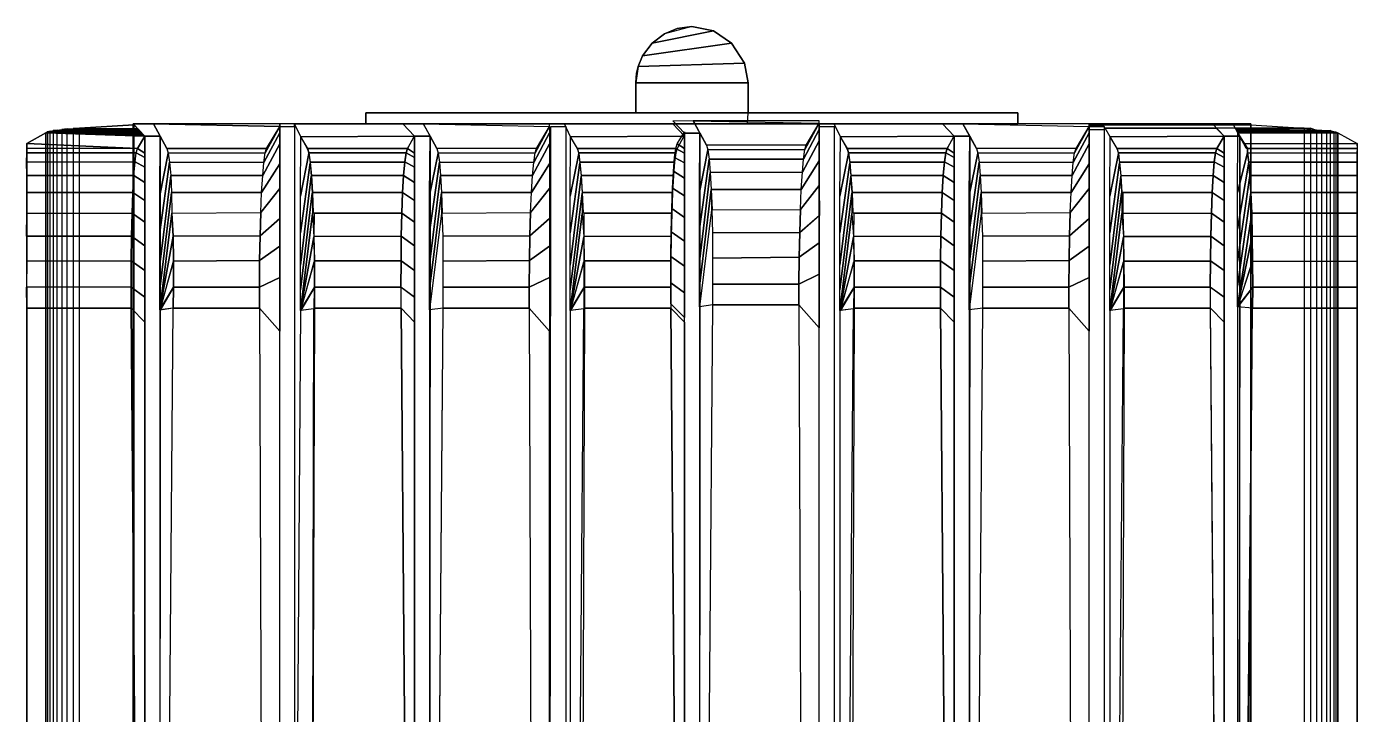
# Model space of a CAD drawing. Header units: millimetres. Extents: x -89 to 89, y -9 to 273.
# Drawn here: x -88.8 to 88.8, y 181.2 to 273 of the extents above; entities that cross this region are included whole.
import ezdxf

# ---------------------------------------------------------------- set-up
doc = ezdxf.new("R2010")
doc.units = ezdxf.units.MM
doc.layers.add('3D', color=1, linetype='Continuous')

msp = doc.modelspace()

# ---------------------------------------------------------------- linework, layer by layer
at = {"layer": '3D'}
for points in [[(-6.58, 269.08), (5.3, 270.77), (2.9, 272.39), (-5.3, 270.77)], [(-6.58, 269.08, 3.4), (5.3, 270.77, 3.4), (2.9, 272.39, 3.4), (-5.3, 270.77, 3.4)], [(-5.3, 270.77), (2.9, 272.39), (0, 272.97), (-3.67, 272.01)], [(-5.3, 270.77, 3.4), (2.9, 272.39, 3.4), (0, 272.97, 3.4), (-3.67, 272.01, 3.4)], [(-3.67, 272.01), (-3.67, 272.01, 3.4), (-5.3, 270.77, 3.4), (-5.3, 270.77)], [(0, 272.97), (-3.67, 272.01), (-1.97, 272.71), (0, 272.97)], [(0, 272.97, 3.4), (-3.67, 272.01, 3.4), (-1.97, 272.71, 3.4), (0, 272.97, 3.4)], [(-1.97, 272.71), (-1.97, 272.71, 3.4), (-3.67, 272.01, 3.4), (-3.67, 272.01)], [(0, 272.97), (0, 272.97, 3.4), (-1.97, 272.71, 3.4), (-1.97, 272.71)], [(2.9, 272.39), (2.9, 272.39, 3.4), (0, 272.97, 3.4), (0, 272.97)], [(5.3, 270.77), (5.3, 270.77, 3.4), (2.9, 272.39, 3.4), (2.9, 272.39)], [(-7.17, 267.67), (7.02, 268.11), (5.3, 270.77), (-6.58, 269.08)], [(-7.17, 267.67, 3.4), (7.02, 268.11, 3.4), (5.3, 270.77, 3.4), (-6.58, 269.08, 3.4)], [(-5.3, 270.77), (-5.3, 270.77, 3.4), (-6.58, 269.08, 3.4), (-6.58, 269.08)], [(7.02, 268.11), (7.02, 268.11, 3.4), (5.3, 270.77, 3.4), (5.3, 270.77)], [(-7.5, 265.47), (7.5, 265.47), (7.02, 268.11), (-7.17, 267.67)], [(-7.5, 265.47, 3.4), (7.5, 265.47, 3.4), (7.02, 268.11, 3.4), (-7.17, 267.67, 3.4)], [(-6.58, 269.08, 3.4), (-7.17, 267.67, 3.4), (-7.17, 267.67), (-6.58, 269.08)], [(7.5, 265.47), (7.5, 265.47, 3.4), (7.02, 268.11, 3.4), (7.02, 268.11)], [(-7.39, 266.76), (-7.39, 266.76, 3.4), (-7.5, 265.47, 3.4), (-7.5, 265.47)], [(-7.17, 267.67), (-7.17, 267.67, 3.4), (-7.39, 266.76, 3.4), (-7.39, 266.76)], [(-7.5, 265.47), (-7.5, 265.47, 3.4), (-7.5, 261.47, 3.4), (-7.5, 261.47)], [(-7.5, 261.47), (7.5, 261.47), (7.5, 265.47), (-7.5, 265.47)], [(-7.5, 261.47, 3.4), (7.5, 261.47, 3.4), (7.5, 265.47, 3.4), (-7.5, 265.47, 3.4)], [(7.5, 261.47, 3.4), (7.5, 261.47), (7.5, 265.47), (7.5, 265.47, 3.4)], [(-7.5, 261.47), (-7.5, 261.47, 3.4), (-43.5, 261.47, 3.4), (-43.5, 261.47)], [(-43.5, 261.47), (-43.5, 261.47, 3.4), (-43.5, 260, 3.4), (-43.5, 260)], [(-43.5, 261.47, 3.4), (-43.5, 260, 3.4), (43.5, 260, 3.4), (43.5, 261.47, 3.4)], [(-43.5, 261.47), (-43.5, 260), (43.5, 260), (43.5, 261.47)], [(43.5, 261.47, 3.4), (43.5, 260, 3.4), (7.44, 260, 3.4), (7.5, 261.47, 3.4)], [(43.5, 261.47), (43.5, 261.47, 3.4), (7.5, 261.47, 3.4), (7.5, 261.47)], [(43.5, 260), (43.5, 260, 3.4), (43.5, 261.47, 3.4), (43.5, 261.47)], [(-84.69, 259.17, 9.44), (-84.03, 259.26, 8.51), (-73.68, 259.07, 10.67), (-73.57, 258.95, 12.01)], [(-84.69, 259.17, 9.44), (-84.06, 259.25, 8.55), (-84.06, 0.45, 8.55), (-84.69, 0.49, 9.43)], [(-84.06, 0.45, 8.55), (-83.35, 0.41, 7.74), (-83.34, 259.32, 7.73), (-84.06, 259.25, 8.55)], [(-84.03, 259.26, 8.51), (-83.34, 259.32, 7.73), (-73.78, 259.17, 9.45), (-73.68, 259.07, 10.67)], [(-83.34, 259.32, 7.73), (-82.57, 259.39, 7.01), (-82.57, 0.37, 7.01), (-83.35, 0.41, 7.74)], [(-83.34, 259.32, 7.73), (-82.56, 259.39, 7), (-73.87, 259.27, 8.32), (-73.78, 259.17, 9.45)], [(-82.56, 259.39, 7), (-81.71, 259.44, 6.36), (-73.97, 259.37, 7.16), (-73.87, 259.27, 8.32)], [(-82.56, 0.37, 7.01), (-81.71, 0.33, 6.36), (-81.71, 259.44, 6.36), (-82.56, 259.39, 7)], [(-74.44, 259.87, 1.43), (-81.71, 259.44, 6.36), (-73.97, 259.37, 7.16), (-74.44, 259.87, 1.43)], [(-81.71, 259.44, 6.36), (-74.44, 259.87, 1.43), (-74.56, 0.08, 1.5), (-81.71, 0.33, 6.36)], [(-74.56, 260), (-71.84, 260.01, -0.13), (-70.93, 258.35, 18.89), (-73, 258.35, 18.9)], [(-74.56, 0.08, 1.5), (-74.56, 0), (-74.56, 260), (-74.44, 259.87, 1.43)], [(74.56, 260), (-74.56, 260), (-74.56, 0), (74.56, 0)], [(-56.74, 256.73, 37.42), (-55, 259.65, 4), (-71.83, 260), (-70.04, 256.72, 37.46)], [(-55, 259.65, 4), (-55, 260), (-71.83, 260), (-55, 259.65, 4)], [(-56.74, 256.73, 37.42), (-70.04, 256.73, 37.42), (-71.83, 260), (-55, 259.65, 4)], [(-57.11, 254.86, 44.28), (-56.93, 256.14, 40.78), (-55, 259.65, 4), (-55, 258.81, 4)], [(-56.93, 256.14, 40.78), (-56.74, 256.73, 37.42), (-55, 259.65, 4), (-56.93, 256.14, 40.78)], [(-55, 260), (-55, 259.65, 4), (-53, 259.65, 4), (-53, 260)], [(-55, 259.65, 4), (-53, 259.65, 4), (-53, 56.92, 4), (-55, 56.92, 4)], [(-53, 260), (-38.56, 260), (-37, 258.35, 18.9), (-52.18, 258.28, 19.69)], [(-38.56, 260), (-35.84, 260.01, -0.13), (-34.93, 258.35, 18.89), (-37, 258.35, 18.9)], [(-19, 259.65, 4), (-19, 260), (-35.83, 260), (-19, 259.65, 4)], [(-20.74, 256.73, 37.42), (-34.04, 256.73, 37.42), (-35.83, 260), (-19, 259.65, 4)], [(-21.11, 254.86, 44.28), (-20.93, 256.14, 40.78), (-19, 259.65, 4), (-19, 258.81, 4)], [(-20.93, 256.14, 40.78), (-20.74, 256.73, 37.42), (-19, 259.65, 4), (-20.93, 256.14, 40.78)], [(-18.83, 259.65, 4.04), (-16.83, 259.65, 4.04), (-16.83, 56.92, 4.04), (-19, 56.92, 3.99)], [(-17, 260, 0.02), (-2.56, 260, 0.02), (-1, 258.35, 18.92), (-16.18, 258.28, 19.71)], [(-2.56, 260.42), (0.16, 260.43, -0.13), (1.07, 258.77, 18.89), (-1, 258.77, 18.9)], [(17, 260.07, 4), (17, 260.42), (0.17, 260.42), (17, 260.07, 4)], [(15.26, 257.15, 37.42), (1.96, 257.15, 37.42), (0.17, 260.42), (17, 260.07, 4)], [(14.89, 255.28, 44.28), (15.07, 256.56, 40.78), (17, 260.07, 4), (17, 259.23, 4)], [(15.07, 256.56, 40.78), (15.26, 257.15, 37.42), (17, 260.07, 4), (15.07, 256.56, 40.78)], [(17, 259.65, 4), (19, 259.65, 4), (19, 56.92, 4), (17, 56.92, 4)], [(19, 260), (33.44, 260), (35, 258.35, 18.9), (19.82, 258.28, 19.69)], [(33.44, 260), (36.16, 260.01, -0.13), (37.07, 258.35, 18.89), (35, 258.35, 18.9)], [(53, 259.65, 4), (53, 260), (36.17, 260), (53, 259.65, 4)], [(51.26, 256.73, 37.42), (37.96, 256.73, 37.42), (36.17, 260), (53, 259.65, 4)], [(50.89, 254.86, 44.28), (51.07, 256.14, 40.78), (53, 259.65, 4), (53, 258.81, 4)], [(51.07, 256.14, 40.78), (51.26, 256.73, 37.42), (53, 259.65, 4), (51.07, 256.14, 40.78)], [(74.56, 259.87, 1.5), (53, 259.87, 1.5), (53, 260), (74.56, 260)], [(55, 259.65, 4), (53, 259.65, 4), (53, 259.87, 1.5), (54.71, 259.87, 1.5)], [(53, 259.65, 4), (55, 259.65, 4), (55, 56.92, 4), (53, 56.92, 4)], [(53, 259.65, 4), (55, 259.65, 4), (55, 56.92, 4), (53, 56.92, 4)], [(74.56, 259.87, 1.5), (81.71, 259.44, 6.36), (55.13, 259.44, 6.41), (54.71, 259.87, 1.5)], [(55.13, 259.44, 6.41), (69.97, 259.44, 6.38), (71, 258.35, 18.9), (55.82, 258.28, 19.69)], [(69.44, 260), (72.16, 260.01, -0.13), (73.07, 258.35, 18.89), (71, 258.35, 18.9)], [(81.71, 259.44, 6.36), (82.57, 259.44, 7.01), (72.53, 259.35, 7.48), (72.47, 259.44, 6.38)], [(82.57, 259.44, 7.01), (83.35, 259.16, 7.74), (72.56, 259.28, 8.27), (72.53, 259.35, 7.48)], [(83.35, 259.16, 7.74), (84.06, 259.11, 8.55), (72.6, 259.2, 9.11), (72.56, 259.28, 8.27)], [(74.56, 0.08, 1.5), (74.56, 0), (74.56, 260), (74.56, 259.87, 1.5)], [(81.71, 0.33, 6.36), (74.56, 0.08, 1.5), (74.56, 259.87, 1.5), (81.71, 259.44, 6.36)], [(82.57, 259.21, 7.01), (81.71, 259.44, 6.36), (81.71, 0.33, 6.36), (82.58, 0.37, 7.03)], [(-73.96, 256.73, 37.42), (-73, 258.35, 18.9), (-86.19, 258.82, 13.44), (-88.75, 257.38, 30)], [(-86.19, 0.7, 13.44), (-88.75, 1.57, 30), (-88.75, 257.38, 30), (-86.19, 258.82, 13.44)], [(-73, 258.35, 18.9), (-73.96, 256.73, 37.42), (-88.75, 257.38, 30), (-86.19, 258.82, 13.44)], [(-86.19, 258.82, 13.44), (-85.96, 258.92, 12.38), (-85.97, 0.65, 12.39), (-86.19, 0.7, 13.44)], [(-86.19, 258.82, 13.44), (-86, 258.91, 12.51), (-73.16, 258.51, 17), (-73, 258.35, 18.9)], [(-86, 258.91, 12.51), (-85.63, 259.01, 11.34), (-73.29, 258.66, 15.33), (-73.16, 258.51, 17)], [(-85.97, 0.65, 12.39), (-85.64, 0.6, 11.36), (-85.63, 259.01, 11.34), (-85.96, 258.92, 12.38)], [(-85.63, 259.01, 11.34), (-85.21, 259.09, 10.37), (-85.21, 0.54, 10.37), (-85.64, 0.6, 11.36)], [(-85.63, 259.01, 11.34), (-85.2, 259.09, 10.35), (-73.43, 258.8, 13.69), (-73.29, 258.66, 15.33)], [(-85.21, 0.54, 10.37), (-84.69, 0.49, 9.43), (-84.69, 259.17, 9.44), (-85.21, 259.09, 10.37)], [(-85.2, 259.09, 10.35), (-84.69, 259.17, 9.44), (-73.57, 258.95, 12.01), (-73.43, 258.8, 13.69)], [(-73, 256.1, 19.09), (-73.96, 256.73, 37.42), (-73, 258.35, 18.9), (-73, 256.1, 19.09)], [(-73, 258.35, 18.9), (-70.93, 258.35, 18.89), (-71, 124.27, 30.63), (-73, 124.27, 30.63)], [(-70.04, 256.73, 37.42), (-69.86, 256.1, 40.92), (-71, 250.44, 19.59), (-70.93, 258.36, 18.73)], [(-57.25, 253.11, 47.25), (-57.11, 254.86, 44.28), (-55, 258.81, 4), (-55, 257.32, 4)], [(-51.28, 256.64, 38.38), (-51.1, 256.02, 41.88), (-52.24, 250.35, 20.54), (-52.18, 258.28, 19.69)], [(-37.06, 258.35, 18.9), (-37.96, 256.73, 37.42), (-51.25, 256.73, 37.42), (-52.18, 258.28, 19.69)], [(-37, 256.1, 19.09), (-37.96, 256.73, 37.42), (-37, 258.35, 18.9), (-37, 256.1, 19.09)], [(-37, 258.35, 18.9), (-34.93, 258.35, 18.89), (-35, 124.27, 30.63), (-37, 124.27, 30.63)], [(-34.04, 256.73, 37.42), (-33.86, 256.1, 40.92), (-35, 250.44, 19.59), (-34.93, 258.36, 18.73)], [(-21.25, 253.11, 47.25), (-21.11, 254.86, 44.28), (-19, 258.81, 4), (-19, 257.32, 4)], [(-15.28, 256.64, 38.39), (-15.1, 256.02, 41.89), (-16.24, 250.35, 20.56), (-16.18, 258.28, 19.71)], [(-1.06, 258.34, 18.92), (-1.96, 256.72, 37.44), (-15.25, 256.72, 37.44), (-16.18, 258.28, 19.71)], [(-1, 256.69, 19.15), (-1.96, 257.31, 37.48), (-1, 258.93, 18.96), (-1, 256.69, 19.15)], [(-1, 258.77, 18.9), (1.07, 258.77, 18.89), (1, 124.69, 30.63), (-0.99, 124.48, 30.97)], [(1.96, 257.15, 37.42), (2.14, 256.53, 40.92), (1, 250.86, 19.59), (1.07, 258.78, 18.73)], [(14.59, 251.25, 49.94), (14.75, 253.53, 47.25), (17, 257.74, 4), (17, 255.07, 4)], [(14.75, 253.53, 47.25), (14.89, 255.28, 44.28), (17, 259.23, 4), (17, 257.74, 4)], [(20.72, 256.64, 38.38), (20.9, 256.02, 41.88), (19.76, 250.35, 20.54), (19.82, 258.28, 19.69)], [(34.94, 258.35, 18.9), (34.04, 256.73, 37.42), (20.75, 256.73, 37.42), (19.82, 258.28, 19.69)], [(35, 256.1, 19.09), (34.04, 256.73, 37.42), (35, 258.35, 18.9), (35, 256.1, 19.09)], [(35, 258.35, 18.9), (37.07, 258.35, 18.89), (37, 124.27, 30.63), (35, 124.27, 30.63)], [(37.96, 256.73, 37.42), (38.14, 256.1, 40.92), (37, 250.44, 19.59), (37.07, 258.36, 18.73)], [(50.75, 253.11, 47.25), (50.89, 254.86, 44.28), (53, 258.81, 4), (53, 257.32, 4)], [(53, 259.23, 4), (55, 259.23, 4), (55, 56.5, 4), (53, 56.5, 4)], [(56.72, 256.64, 38.38), (56.9, 256.02, 41.88), (55.76, 250.35, 20.54), (55.82, 258.28, 19.69)], [(71, 258.35, 18.9), (70.04, 256.73, 37.42), (56.75, 256.73, 37.42), (55.82, 258.28, 19.69)], [(71, 256.1, 19.09), (70.04, 256.73, 37.42), (71, 258.35, 18.9), (71, 256.1, 19.09)], [(71, 258.35, 18.9), (73.07, 258.35, 18.89), (73, 124.13, 30.62), (71.01, 124.13, 30.62)], [(71, 258.35, 18.86), (73.11, 258.35, 18.86), (73.01, 124.13, 30.62), (71.01, 124.13, 30.62)], [(84.06, 259.11, 8.55), (84.69, 259.05, 9.43), (72.65, 259.12, 10.02), (72.6, 259.2, 9.11)], [(84.69, 259.05, 9.43), (85.21, 259.12, 10.37), (72.69, 259.04, 10.96), (72.65, 259.12, 10.02)], [(85.21, 259.12, 10.37), (85.64, 258.94, 11.36), (72.74, 258.95, 11.98), (72.69, 259.04, 10.96)], [(85.64, 258.94, 11.36), (85.97, 258.88, 12.39), (72.79, 258.86, 13.01), (72.74, 258.95, 11.98)], [(74.14, 256.73, 37.42), (74.14, 256.11, 40.9), (72.78, 250.84, 14.93), (72.84, 258.77, 14.07)], [(85.97, 258.88, 12.39), (86.19, 258.82, 13.44), (72.84, 258.77, 14.07), (72.79, 258.86, 13.01)], [(72.84, 258.77, 14.07), (86.19, 258.82, 13.44), (88.75, 257.38, 30), (73.62, 257.31, 30.78)], [(83.34, 0.4, 7.74), (82.58, 0.37, 7.03), (82.58, 259.21, 7.01), (83.35, 259.16, 7.74)], [(84.06, 259.11, 8.55), (83.35, 259.16, 7.74), (83.34, 0.4, 7.74), (84.07, 0.45, 8.55)], [(84.69, 0.49, 9.43), (84.07, 0.45, 8.55), (84.06, 259.11, 8.55), (84.69, 259.05, 9.43)], [(85.21, 259.12, 10.37), (84.69, 259.05, 9.43), (84.69, 0.49, 9.43), (85.2, 0.54, 10.35)], [(85.69, 0.61, 11.34), (85.2, 0.54, 10.35), (85.21, 259, 10.37), (85.64, 258.94, 11.36)], [(85.97, 258.88, 12.39), (85.64, 258.94, 11.36), (85.69, 0.61, 11.34), (85.96, 0.65, 12.36)], [(86.19, 0.7, 13.44), (85.96, 0.63, 12.36), (85.97, 258.88, 12.39), (86.19, 258.82, 13.44)], [(86.19, 258.82, 13.44), (88.75, 257.38, 30), (88.75, 1.57, 30), (86.19, 0.7, 13.44)], [(-88.76, 254.89, 44.21), (-88.75, 256.11, 40.89), (-88.75, 256.11, 30), (-88.75, 254.89, 30)], [(-88.75, 257.38, 30), (-73.96, 256.73, 37.42), (-88.75, 256.73, 37.42), (-88.75, 257.38, 30)], [(-88.75, 256.11, 40.89), (-88.75, 256.73, 37.42), (-88.75, 257.38, 30), (-88.75, 256.11, 30)], [(-74.14, 256.11, 40.89), (-73.96, 256.73, 37.42), (-88.75, 256.73, 37.42), (-88.75, 256.11, 40.89)], [(-74.3, 254.91, 44.16), (-74.14, 256.11, 40.89), (-88.75, 256.11, 40.89), (-88.75, 254.89, 44.21)], [(-74.3, 254.91, 44.16), (-74.14, 256.11, 40.89), (-73, 255.49, 19.15), (-73, 254.2, 19.18)], [(-74.14, 256.11, 40.89), (-73.96, 256.73, 37.42), (-73, 256.1, 19.09), (-73, 255.49, 19.15)], [(-69.86, 256.1, 40.92), (-69.69, 254.88, 44.23), (-71, 245.55, 20.02), (-71, 250.44, 19.59)], [(-56.93, 256.14, 40.78), (-56.74, 256.73, 37.43), (-70.04, 256.72, 37.46), (-69.86, 256.1, 40.92)], [(-57.11, 254.86, 44.27), (-56.93, 256.14, 40.78), (-69.86, 256.1, 40.93), (-69.69, 254.88, 44.23)], [(-57.41, 250.82, 49.94), (-57.25, 253.11, 47.25), (-55, 257.32, 4), (-55, 254.65, 4)], [(-51.1, 256.02, 41.87), (-50.94, 254.8, 45.19), (-52.24, 245.46, 20.97), (-52.24, 250.35, 20.54)], [(-37.96, 256.73, 37.42), (-38.14, 256.11, 40.88), (-51.07, 256.13, 40.83), (-51.25, 256.73, 37.42)], [(-38.14, 256.11, 40.88), (-38.31, 254.9, 44.2), (-50.89, 254.9, 44.19), (-51.07, 256.13, 40.83)], [(-38.3, 254.91, 44.16), (-38.14, 256.11, 40.89), (-37, 255.49, 19.15), (-37, 254.2, 19.18)], [(-38.14, 256.11, 40.89), (-37.96, 256.73, 37.42), (-37, 256.1, 19.09), (-37, 255.49, 19.15)], [(-33.86, 256.1, 40.92), (-33.69, 254.88, 44.23), (-35, 245.55, 20.02), (-35, 250.44, 19.59)], [(-20.93, 256.14, 40.78), (-20.74, 256.73, 37.43), (-34.04, 256.72, 37.46), (-33.86, 256.1, 40.92)], [(-21.11, 254.86, 44.27), (-20.93, 256.14, 40.78), (-33.86, 256.1, 40.93), (-33.69, 254.88, 44.23)], [(-21.41, 250.82, 49.94), (-21.25, 253.11, 47.25), (-19, 257.32, 4), (-19, 254.65, 4)], [(-15.1, 256.02, 41.89), (-14.94, 254.8, 45.21), (-16.24, 245.46, 20.99), (-16.24, 250.35, 20.56)], [(-1.96, 256.72, 37.44), (-2.14, 256.11, 40.89), (-15.07, 256.13, 40.85), (-15.25, 256.72, 37.44)], [(-2.14, 256.11, 40.89), (-2.3, 254.89, 44.22), (-14.89, 254.9, 44.21), (-15.07, 256.13, 40.85)], [(-2.31, 255.5, 44.22), (-2.14, 256.7, 40.95), (-1, 256.08, 19.21), (-1, 254.78, 19.24)], [(-2.14, 256.7, 40.95), (-1.96, 257.31, 37.48), (-1, 256.69, 19.15), (-1, 256.08, 19.21)], [(2.14, 256.53, 40.92), (2.31, 255.3, 44.23), (1, 245.97, 20.02), (1, 250.86, 19.59)], [(15.07, 256.56, 40.78), (15.26, 257.15, 37.43), (1.96, 257.14, 37.46), (2.14, 256.52, 40.92)], [(14.89, 255.28, 44.27), (15.07, 256.56, 40.78), (2.14, 256.52, 40.93), (2.31, 255.3, 44.23)], [(20.9, 256.02, 41.87), (21.06, 254.8, 45.19), (19.76, 245.46, 20.97), (19.76, 250.35, 20.54)], [(34.04, 256.73, 37.42), (33.86, 256.11, 40.88), (20.93, 256.13, 40.83), (20.75, 256.73, 37.42)], [(33.86, 256.11, 40.88), (33.69, 254.9, 44.2), (21.11, 254.9, 44.19), (20.93, 256.13, 40.83)], [(33.7, 254.91, 44.16), (33.86, 256.11, 40.89), (35, 255.49, 19.15), (35, 254.2, 19.18)], [(33.86, 256.11, 40.89), (34.04, 256.73, 37.42), (35, 256.1, 19.09), (35, 255.49, 19.15)], [(38.14, 256.1, 40.92), (38.31, 254.88, 44.23), (37, 245.55, 20.02), (37, 250.44, 19.59)], [(51.07, 256.14, 40.78), (51.26, 256.73, 37.43), (37.96, 256.72, 37.46), (38.14, 256.1, 40.92)], [(50.89, 254.86, 44.27), (51.07, 256.14, 40.78), (38.14, 256.1, 40.93), (38.31, 254.88, 44.23)], [(50.59, 250.82, 49.94), (50.75, 253.11, 47.25), (53, 257.32, 4), (53, 254.65, 4)], [(56.9, 256.02, 41.87), (57.06, 254.8, 45.19), (55.76, 245.46, 20.97), (55.76, 250.35, 20.54)], [(70.04, 256.73, 37.42), (69.86, 256.11, 40.88), (56.93, 256.11, 40.89), (56.75, 256.73, 37.42)], [(69.86, 256.11, 40.88), (69.7, 254.9, 44.18), (57.11, 254.9, 44.2), (56.93, 256.11, 40.89)], [(69.7, 254.91, 44.16), (69.86, 256.11, 40.89), (71, 255.49, 19.15), (71, 254.2, 19.18)], [(69.86, 256.11, 40.89), (70.04, 256.73, 37.42), (71, 256.1, 19.09), (71, 255.49, 19.15)], [(74.14, 256.11, 40.9), (74.31, 254.9, 44.2), (72.78, 245.96, 15.36), (72.78, 250.84, 14.93)], [(88.75, 257.37, 30.01), (88.75, 256.73, 37.42), (73.96, 256.73, 37.42), (73.62, 257.31, 30.78)], [(88.75, 256.73, 37.42), (88.75, 256.1, 40.92), (74.14, 256.11, 40.9), (74.14, 256.73, 37.42)], [(88.75, 256.12, 40.84), (88.75, 254.89, 44.21), (74.31, 254.9, 44.2), (74.14, 256.11, 40.9)], [(88.75, 256.12, 30), (88.77, 256.12, 40.84), (88.79, 256.73, 37.42), (88.75, 257.37, 30.01)], [(88.75, 254.89, 30), (88.78, 254.89, 44.21), (88.77, 256.12, 40.84), (88.75, 256.12, 30)], [(-88.75, 253.11, 47.26), (-88.76, 254.89, 44.21), (-88.75, 254.89, 30), (-88.75, 253.11, 30)], [(-74.46, 253.11, 47.25), (-74.3, 254.91, 44.16), (-88.75, 254.89, 44.21), (-88.75, 253.11, 47.26)], [(-74.46, 253.11, 47.25), (-74.3, 254.91, 44.16), (-73, 254.2, 19.26), (-73, 252.16, 19.44)], [(-71, 245.55, 20.02), (-69.69, 254.88, 44.23), (-69.54, 253.1, 47.27), (-71, 241.22, 20.4)], [(-57.25, 253.11, 47.25), (-57.11, 254.86, 44.27), (-69.69, 254.88, 44.23), (-69.54, 253.1, 47.27)], [(-57.52, 248.16, 52.14), (-57.41, 250.82, 49.94), (-55, 254.65, 4), (-55, 251.36, 4)], [(-52.24, 245.46, 20.97), (-50.94, 254.8, 45.19), (-50.79, 253.02, 48.22), (-52.24, 241.13, 21.35)], [(-38.31, 254.9, 44.2), (-38.46, 253.11, 47.25), (-50.73, 253.11, 47.25), (-50.89, 254.9, 44.19)], [(-38.46, 253.11, 47.25), (-38.3, 254.91, 44.16), (-37, 254.2, 19.26), (-37, 252.16, 19.44)], [(-35, 245.55, 20.02), (-33.69, 254.88, 44.23), (-33.54, 253.1, 47.27), (-35, 241.22, 20.4)], [(-21.25, 253.11, 47.25), (-21.11, 254.86, 44.27), (-33.69, 254.88, 44.23), (-33.54, 253.1, 47.27)], [(-21.52, 248.16, 52.14), (-21.41, 250.82, 49.94), (-19, 254.65, 4), (-19, 251.36, 4)], [(-16.24, 245.46, 20.99), (-14.94, 254.8, 45.2), (-14.79, 253.02, 48.24), (-16.24, 241.13, 21.37)], [(-2.3, 254.89, 44.22), (-2.46, 253.11, 47.27), (-14.73, 253.11, 47.27), (-14.89, 254.9, 44.21)], [(-2.46, 253.7, 47.31), (-2.31, 255.5, 44.22), (-1, 254.79, 19.32), (-1, 252.75, 19.5)], [(1, 245.97, 20.02), (2.31, 255.3, 44.23), (2.46, 253.52, 47.27), (1, 241.64, 20.4)], [(14.75, 253.53, 47.25), (14.89, 255.28, 44.27), (2.31, 255.3, 44.23), (2.46, 253.52, 47.27)], [(14.48, 248.58, 52.14), (14.59, 251.25, 49.94), (17, 255.07, 4), (17, 251.78, 4)], [(19.76, 245.46, 20.97), (21.06, 254.8, 45.19), (21.21, 253.02, 48.22), (19.76, 241.13, 21.35)], [(33.69, 254.9, 44.2), (33.54, 253.11, 47.25), (21.27, 253.11, 47.25), (21.11, 254.9, 44.19)], [(33.54, 253.11, 47.25), (33.7, 254.91, 44.16), (35, 254.2, 19.26), (35, 252.16, 19.44)], [(37, 245.55, 20.02), (38.31, 254.88, 44.23), (38.46, 253.1, 47.27), (37, 241.22, 20.4)], [(50.75, 253.11, 47.25), (50.89, 254.86, 44.27), (38.31, 254.88, 44.23), (38.46, 253.1, 47.27)], [(50.48, 248.16, 52.14), (50.59, 250.82, 49.94), (53, 254.65, 4), (53, 251.36, 4)], [(55.76, 245.46, 20.97), (57.06, 254.8, 45.19), (57.21, 253.02, 48.22), (55.76, 241.13, 21.35)], [(69.7, 254.9, 44.18), (69.54, 253.1, 47.28), (57.27, 253.08, 47.3), (57.11, 254.9, 44.2)], [(69.54, 253.11, 47.25), (69.7, 254.91, 44.16), (71, 254.2, 19.26), (71, 252.16, 19.44)], [(72.78, 245.96, 15.36), (74.31, 254.9, 44.2), (74.46, 253.1, 47.27), (72.78, 241.62, 15.74)], [(88.75, 254.89, 44.21), (88.75, 253.11, 47.25), (74.46, 253.1, 47.27), (74.31, 254.9, 44.2)], [(88.78, 253.11, 47.25), (88.78, 254.89, 44.21), (88.75, 254.89, 30), (88.75, 253.11, 30)], [(-74.59, 250.82, 49.94), (-74.46, 253.11, 47.25), (-88.75, 253.11, 47.26), (-88.75, 250.82, 49.94)], [(-88.75, 250.82, 49.94), (-88.75, 253.11, 47.26), (-88.75, 253.11, 30), (-88.75, 250.82, 30)], [(-74.59, 250.82, 49.94), (-74.46, 253.11, 47.25), (-73, 252.16, 19.44), (-73, 249.79, 19.65)], [(-69.54, 253.1, 47.27), (-69.41, 250.82, 49.94), (-71, 237.94, 20.68), (-71, 241.22, 20.4)], [(-57.41, 250.82, 49.94), (-57.25, 253.11, 47.25), (-69.54, 253.1, 47.27), (-69.41, 250.82, 49.94)], [(-50.79, 253.02, 48.22), (-50.66, 250.74, 50.89), (-52.24, 237.86, 21.64), (-52.24, 241.13, 21.35)], [(-38.46, 253.11, 47.25), (-38.59, 250.82, 49.94), (-50.59, 250.82, 49.94), (-50.73, 253.11, 47.25)], [(-38.59, 250.82, 49.94), (-38.46, 253.11, 47.25), (-37, 252.16, 19.44), (-37, 249.79, 19.65)], [(-33.54, 253.1, 47.27), (-33.41, 250.82, 49.94), (-35, 237.94, 20.68), (-35, 241.22, 20.4)], [(-21.41, 250.82, 49.94), (-21.25, 253.11, 47.25), (-33.54, 253.1, 47.27), (-33.41, 250.82, 49.94)], [(-14.79, 253.02, 48.24), (-14.66, 250.74, 50.91), (-16.24, 237.86, 21.66), (-16.24, 241.13, 21.37)], [(-2.46, 253.11, 47.27), (-2.59, 250.82, 49.96), (-14.59, 250.82, 49.96), (-14.73, 253.11, 47.27)], [(-2.59, 251.41, 50), (-2.46, 253.7, 47.31), (-1, 252.75, 19.5), (-1, 250.38, 19.71)], [(2.46, 253.52, 47.27), (2.59, 251.25, 49.94), (1, 238.36, 20.68), (1, 241.64, 20.4)], [(14.59, 251.25, 49.94), (14.75, 253.53, 47.25), (2.46, 253.52, 47.27), (2.59, 251.25, 49.94)], [(21.21, 253.02, 48.22), (21.34, 250.74, 50.89), (19.76, 237.86, 21.64), (19.76, 241.13, 21.35)], [(33.54, 253.11, 47.25), (33.41, 250.82, 49.94), (21.41, 250.82, 49.94), (21.27, 253.11, 47.25)], [(33.41, 250.82, 49.94), (33.54, 253.11, 47.25), (35, 252.16, 19.44), (35, 249.79, 19.65)], [(38.46, 253.1, 47.27), (38.59, 250.82, 49.94), (37, 237.94, 20.68), (37, 241.22, 20.4)], [(50.59, 250.82, 49.94), (50.75, 253.11, 47.25), (38.46, 253.1, 47.27), (38.59, 250.82, 49.94)], [(57.21, 253.02, 48.22), (57.34, 250.74, 50.89), (55.76, 237.86, 21.64), (55.76, 241.13, 21.35)], [(69.54, 253.1, 47.28), (69.41, 250.82, 49.94), (57.41, 250.82, 49.94), (57.27, 253.08, 47.3)], [(69.41, 250.82, 49.94), (69.54, 253.11, 47.25), (71, 252.16, 19.44), (71, 249.79, 19.65)], [(74.46, 253.1, 47.27), (74.59, 250.82, 49.94), (72.78, 238.35, 16.02), (72.78, 241.62, 15.74)], [(88.75, 253.11, 47.25), (88.75, 250.82, 49.94), (74.59, 250.82, 49.94), (74.46, 253.1, 47.28)], [(88.75, 250.82, 49.94), (88.75, 253.11, 47.25), (88.75, 253.11, 30), (88.75, 250.82, 30)], [(-74.69, 248.1, 52.18), (-74.59, 250.82, 49.94), (-88.75, 250.82, 49.94), (-88.75, 248.1, 52.17)], [(-88.75, 248.1, 52.17), (-88.75, 250.82, 49.94), (-88.75, 250.82, 30), (-88.75, 248.1, 30)], [(-74.69, 248.1, 52.18), (-74.59, 250.82, 49.94), (-73, 249.79, 19.65), (-73, 246.89, 19.9)], [(-71, 237.94, 20.68), (-69.41, 250.82, 49.94), (-69.39, 248.1, 52.18), (-71, 235.17, 20.93)], [(-57.52, 248.16, 52.14), (-57.41, 250.82, 49.94), (-69.41, 250.82, 49.94), (-69.39, 248.1, 52.18)], [(-57.61, 245.07, 53.89), (-57.52, 248.16, 52.14), (-55, 251.36, 4), (-54.99, 247.37, 3.82)], [(-52.24, 237.86, 21.64), (-50.66, 250.74, 50.89), (-50.64, 248.02, 53.13), (-52.24, 235.08, 21.88)], [(-38.59, 250.82, 49.94), (-38.69, 248.07, 52.2), (-50.48, 248.09, 52.17), (-50.59, 250.82, 49.94)], [(-38.69, 248.1, 52.18), (-38.59, 250.82, 49.94), (-37, 249.79, 19.65), (-37, 246.89, 19.9)], [(-35, 237.94, 20.68), (-33.41, 250.82, 49.94), (-33.39, 248.1, 52.18), (-35, 235.17, 20.93)], [(-21.52, 248.16, 52.14), (-21.41, 250.82, 49.94), (-33.41, 250.82, 49.94), (-33.31, 248.1, 52.18)], [(-21.61, 245.07, 53.89), (-21.52, 248.16, 52.14), (-19, 251.36, 4), (-18.99, 247.37, 3.82)], [(-16.24, 237.86, 21.66), (-14.66, 250.74, 50.91), (-14.63, 248.02, 53.15), (-16.24, 235.08, 21.9)], [(-2.59, 250.82, 49.96), (-2.69, 248.07, 52.22), (-14.47, 248.09, 52.19), (-14.59, 250.82, 49.96)], [(-2.69, 248.69, 52.24), (-2.59, 251.41, 50), (-1, 250.38, 19.71), (-1, 247.48, 19.96)], [(1, 238.36, 20.68), (2.59, 251.25, 49.94), (2.61, 248.52, 52.18), (1, 235.59, 20.93)], [(14.48, 248.58, 52.14), (14.59, 251.25, 49.94), (2.59, 251.25, 49.94), (2.69, 248.53, 52.18)], [(14.39, 245.49, 53.89), (14.48, 248.58, 52.14), (17, 251.78, 4), (17.01, 247.79, 3.82)], [(19.76, 237.86, 21.64), (21.34, 250.74, 50.89), (21.36, 248.02, 53.13), (19.76, 235.08, 21.88)], [(33.41, 250.82, 49.94), (33.31, 248.07, 52.2), (21.52, 248.09, 52.17), (21.41, 250.82, 49.94)], [(33.31, 248.1, 52.18), (33.41, 250.82, 49.94), (35, 249.79, 19.65), (35, 246.89, 19.9)], [(37, 237.94, 20.68), (38.59, 250.82, 49.94), (38.61, 248.1, 52.18), (37, 235.17, 20.93)], [(50.48, 248.16, 52.14), (50.59, 250.82, 49.94), (38.59, 250.82, 49.94), (38.69, 248.1, 52.18)], [(50.39, 245.07, 53.89), (50.48, 248.16, 52.14), (53, 251.36, 4), (53.01, 247.37, 3.82)], [(55.76, 237.86, 21.64), (57.34, 250.74, 50.89), (57.36, 248.02, 53.13), (55.76, 235.08, 21.88)], [(69.41, 250.82, 49.94), (69.31, 248.05, 52.22), (57.53, 248.08, 52.19), (57.53, 250.82, 49.94)], [(69.31, 248.1, 52.18), (69.41, 250.82, 49.94), (71, 249.79, 19.65), (71, 246.89, 19.9)], [(72.78, 238.35, 16.02), (74.59, 250.82, 49.94), (74.69, 248.09, 52.19), (72.78, 235.58, 16.27)], [(88.75, 250.82, 49.94), (88.75, 248.07, 52.2), (74.69, 248.09, 52.19), (74.59, 250.82, 49.94)], [(88.75, 248.07, 52.2), (88.75, 250.82, 49.94), (88.75, 250.82, 30), (88.75, 248.07, 30)], [(-2.77, 245.61, 53.97), (-2.69, 248.69, 52.24), (-1, 247.48, 19.96), (-1, 244.33, 20.24)], [(14.39, 245.49, 53.89), (2.81, 245.44, 53.91), (2.69, 248.53, 52.18), (14.48, 248.58, 52.14)], [(-88.76, 245.02, 53.91), (-88.75, 248.1, 52.17), (-88.75, 248.1, 30), (-88.75, 245.02, 30)], [(-74.77, 245.02, 53.91), (-88.75, 245.02, 53.91), (-88.75, 248.1, 52.17), (-74.69, 248.1, 52.18)], [(-74.77, 245.02, 53.91), (-74.69, 248.1, 52.18), (-73, 246.89, 19.9), (-73, 243.74, 20.18)], [(-71, 235.17, 20.93), (-69.39, 248.1, 52.18), (-69.19, 245.02, 53.91), (-71, 235.17, 20.93)], [(-57.61, 245.07, 53.89), (-69.19, 245.02, 53.91), (-69.39, 248.1, 52.18), (-57.52, 248.16, 52.14)], [(-57.68, 241.76, 55.05), (-57.61, 245.07, 53.89), (-55, 247.36, 4), (-55, 243.69, 4)], [(-52.24, 235.08, 21.88), (-50.64, 248.02, 53.13), (-50.43, 244.94, 54.86), (-52.24, 235.08, 21.88)], [(-38.69, 248.07, 52.2), (-38.77, 245, 53.92), (-50.38, 244.95, 53.94), (-50.37, 248.09, 52.17)], [(-38.77, 245.02, 53.91), (-38.69, 248.1, 52.18), (-37, 246.89, 19.9), (-37, 243.74, 20.18)], [(-21.61, 245.07, 53.89), (-33.19, 245.02, 53.91), (-33.31, 248.1, 52.18), (-21.52, 248.16, 52.14)], [(-21.68, 241.76, 55.05), (-21.61, 245.07, 53.89), (-19, 247.36, 4), (-19, 243.69, 4)], [(-16.24, 235.08, 21.9), (-14.63, 248.02, 53.15), (-14.43, 244.94, 54.88), (-16.24, 235.08, 21.9)], [(-2.69, 248.07, 52.22), (-2.77, 245, 53.94), (-14.38, 244.95, 53.96), (-14.37, 248.09, 52.19)], [(14.32, 242.19, 55.05), (14.39, 245.49, 53.89), (17, 247.78, 4), (17, 244.11, 4)], [(19.76, 235.08, 21.88), (21.36, 248.02, 53.13), (21.57, 244.94, 54.86), (19.76, 235.08, 21.88)], [(33.31, 248.07, 52.2), (33.23, 245, 53.92), (21.62, 244.95, 53.94), (21.63, 248.09, 52.17)], [(33.23, 245.02, 53.91), (33.31, 248.1, 52.18), (35, 246.89, 19.9), (35, 243.74, 20.18)], [(50.39, 245.07, 53.89), (38.81, 245.02, 53.91), (38.69, 248.1, 52.18), (50.48, 248.16, 52.14)], [(50.32, 241.76, 55.05), (50.39, 245.07, 53.89), (53, 247.36, 4), (53, 243.69, 4)], [(55.76, 235.08, 21.88), (57.36, 248.02, 53.13), (57.57, 244.94, 54.86), (55.76, 235.08, 21.88)], [(69.31, 248.05, 52.22), (69.23, 244.95, 53.94), (57.62, 244.98, 53.93), (57.53, 248.08, 52.19)], [(69.23, 245.02, 53.91), (69.31, 248.1, 52.18), (71, 246.89, 19.9), (71, 243.74, 20.18)], [(72.78, 235.58, 16.27), (74.69, 248.09, 52.19), (74.77, 245.01, 53.92), (72.78, 235.58, 16.27)], [(88.75, 248.07, 52.2), (88.76, 244.96, 53.94), (74.77, 245.01, 53.92), (74.69, 248.09, 52.19)], [(88.76, 244.96, 53.94), (88.75, 248.07, 52.2), (88.75, 248.07, 30), (88.75, 244.96, 30)], [(-57.68, 241.76, 55.05), (-69.15, 241.66, 55.08), (-69.19, 245.02, 53.91), (-57.61, 245.07, 53.89)], [(-21.68, 241.76, 55.05), (-33.19, 241.66, 55.08), (-33.19, 245.02, 53.91), (-21.61, 245.07, 53.89)], [(-2.82, 242.32, 55.12), (-2.77, 245.61, 53.97), (-1, 244.33, 20.24), (-1, 241.02, 20.53)], [(14.32, 242.19, 55.05), (2.81, 242.08, 55.08), (2.81, 245.44, 53.91), (14.39, 245.49, 53.89)], [(50.32, 241.76, 55.05), (38.81, 241.66, 55.08), (38.81, 245.02, 53.91), (50.39, 245.07, 53.89)], [(-74.81, 241.73, 55.06), (-88.75, 241.66, 55.08), (-88.75, 245.02, 53.91), (-74.77, 245.02, 53.91)], [(-88.72, 241.66, 55.08), (-88.75, 245.02, 53.91), (-88.75, 245.02, 30), (-88.75, 241.19, 30)], [(-74.81, 241.73, 55.06), (-74.77, 245.02, 53.91), (-73, 243.74, 20.18), (-73, 240.43, 20.47)], [(-69.19, 245.02, 53.91), (-69.15, 241.66, 55.08), (-71, 235.17, 20.93)], [(-57.71, 238.2, 55.63), (-57.68, 241.76, 55.05), (-55, 243.69, 4), (-55, 239.5, 4)], [(-50.43, 244.93, 54.86), (-50.4, 241.57, 56.03), (-52.24, 235.08, 21.88)], [(-38.77, 245, 53.92), (-38.81, 241.7, 55.07), (-50.32, 241.7, 55.07), (-50.38, 244.95, 53.94)], [(-38.81, 241.73, 55.06), (-38.77, 245.02, 53.91), (-37, 243.74, 20.18), (-37, 240.43, 20.47)], [(-21.71, 238.2, 55.63), (-21.68, 241.76, 55.05), (-19, 243.69, 4), (-19, 239.5, 4)], [(-14.43, 244.93, 54.88), (-14.4, 241.57, 56.05), (-16.24, 235.08, 21.9)], [(-2.77, 245, 53.94), (-2.81, 241.7, 55.09), (-14.32, 241.7, 55.09), (-14.38, 244.95, 53.96)], [(14.29, 238.62, 55.63), (14.32, 242.19, 55.05), (17, 244.11, 4), (17, 239.93, 4)], [(21.57, 244.93, 54.86), (21.6, 241.57, 56.03), (19.76, 235.08, 21.88)], [(33.23, 245, 53.92), (33.19, 241.7, 55.07), (21.68, 241.7, 55.07), (21.62, 244.95, 53.94)], [(33.19, 241.73, 55.06), (33.23, 245.02, 53.91), (35, 243.74, 20.18), (35, 240.43, 20.47)], [(50.29, 238.2, 55.63), (50.32, 241.76, 55.05), (53, 243.69, 4), (53, 239.5, 4)], [(57.57, 244.93, 54.86), (57.6, 241.57, 56.03), (55.76, 235.08, 21.88)], [(69.23, 244.95, 53.94), (69.19, 241.67, 55.08), (57.68, 241.69, 55.07), (57.62, 244.98, 53.93)], [(69.19, 241.73, 55.06), (69.23, 245.02, 53.91), (71, 243.74, 20.18), (71, 240.43, 20.47)], [(74.77, 245.01, 53.92), (74.81, 241.66, 55.07), (72.78, 235.58, 16.27)], [(88.76, 244.96, 53.94), (88.75, 241.64, 55.08), (74.81, 241.66, 55.07), (74.77, 245.01, 53.92)], [(88.75, 241.64, 55.08), (88.76, 244.96, 53.94), (88.75, 244.96, 30), (88.75, 241.54, 30.01)], [(-88.75, 238.2, 30), (-88.75, 241.19, 30), (-88.72, 241.66, 55.08), (-88.76, 238.2, 55.63)], [(-74.83, 238.2, 55.63), (-88.75, 238.2, 55.63), (-88.75, 241.66, 55.08), (-74.81, 241.73, 55.06)], [(-74.83, 238.2, 55.63), (-74.81, 241.73, 55.06), (-73, 240.43, 20.47), (-73, 236.87, 20.78)], [(-69.15, 241.66, 55.08), (-69.15, 238.2, 55.63), (-70.94, 235.16, 20.92)], [(-57.71, 238.2, 55.63), (-69.15, 238.2, 55.63), (-69.15, 241.66, 55.08), (-57.68, 241.76, 55.05)], [(-50.4, 241.57, 56.03), (-50.4, 238.11, 56.58), (-52.18, 235.08, 21.88)], [(-38.81, 241.7, 55.07), (-38.83, 238.2, 55.63), (-50.29, 238.2, 55.63), (-50.29, 241.7, 55.07)], [(-38.83, 238.2, 55.63), (-38.81, 241.73, 55.06), (-37, 240.43, 20.47), (-37, 236.87, 20.78)], [(-21.71, 238.2, 55.63), (-33.19, 238.2, 55.63), (-33.19, 241.66, 55.08), (-21.68, 241.76, 55.05)], [(-14.4, 241.57, 56.05), (-14.4, 238.11, 56.6), (-16.18, 235.08, 21.9)], [(-2.81, 241.7, 55.09), (-2.82, 238.2, 55.65), (-14.29, 238.2, 55.65), (-14.29, 241.7, 55.09)], [(-2.83, 238.78, 55.69), (-2.82, 242.32, 55.12), (-1, 241.02, 20.53), (-1, 237.45, 20.84)], [(14.29, 238.62, 55.63), (2.81, 238.62, 55.63), (2.81, 242.08, 55.08), (14.32, 242.19, 55.05)], [(21.6, 241.57, 56.03), (21.6, 238.11, 56.58), (19.82, 235.08, 21.88)], [(33.19, 241.7, 55.07), (33.17, 238.2, 55.63), (21.71, 238.2, 55.63), (21.71, 241.7, 55.07)], [(33.17, 238.2, 55.63), (33.19, 241.73, 55.06), (35, 240.43, 20.47), (35, 236.87, 20.78)], [(50.29, 238.2, 55.63), (38.81, 238.2, 55.63), (38.81, 241.66, 55.08), (50.32, 241.76, 55.05)], [(57.6, 241.57, 56.03), (57.6, 238.11, 56.58), (55.82, 235.08, 21.88)], [(69.19, 241.67, 55.08), (69.17, 238.2, 55.63), (57.71, 238.2, 55.63), (57.68, 241.69, 55.07)], [(69.17, 238.2, 55.63), (69.19, 241.73, 55.06), (71, 240.43, 20.47), (71, 236.87, 20.78)], [(74.81, 241.66, 55.07), (74.83, 238.2, 55.63), (72.84, 235.57, 16.26)], [(88.75, 241.64, 55.08), (88.75, 238.2, 55.63), (74.83, 238.26, 55.63), (74.81, 241.66, 55.07)], [(88.76, 238.2, 55.63), (88.75, 241.64, 55.08), (88.75, 241.54, 30), (88.75, 238.2, 30)], [(17, 232.76, 4), (14.29, 235.83, 55.63), (14.29, 238.62, 55.63), (17, 239.93, 4)], [(-88.75, 235.41, 55.63), (-88.76, 238.2, 55.63), (-88.75, 238.2, 30), (-88.75, 235.41, 30)], [(-74.81, 235.41, 55.63), (-88.75, 235.41, 55.63), (-88.75, 238.2, 55.63), (-74.83, 238.26, 55.63)], [(-73, 233.55, 21.07), (-74.81, 235.41, 55.63), (-74.81, 238.2, 55.63), (-73, 236.87, 20.78)], [(-69.15, 238.2, 55.63), (-69.19, 235.41, 55.63), (-71, 235.17, 20.93)], [(-70.94, 235.16, 20.92), (-70.94, 235.16, 20.92), (-69.15, 238.2, 55.63), (-69.19, 235.41, 55.63)], [(-57.71, 235.41, 55.63), (-69.19, 235.41, 55.63), (-69.15, 238.2, 55.63), (-57.71, 238.2, 55.63)], [(-55, 232.34, 4), (-57.71, 235.41, 55.63), (-57.71, 238.2, 55.63), (-55, 239.5, 4)], [(-50.4, 238.11, 56.58), (-50.43, 235.32, 56.58), (-52.24, 235.08, 21.88)], [(-52.18, 235.08, 21.88), (-52.18, 235.08, 21.88), (-50.4, 238.11, 56.58), (-50.43, 235.32, 56.58)], [(-38.83, 238.2, 55.63), (-38.83, 235.41, 55.63), (-50.29, 235.41, 55.63), (-50.29, 238.2, 55.63)], [(-37, 233.55, 21.07), (-38.81, 235.41, 55.63), (-38.81, 238.2, 55.63), (-37, 236.87, 20.78)], [(-21.71, 235.41, 55.63), (-33.19, 235.41, 55.63), (-33.19, 238.2, 55.63), (-21.71, 238.2, 55.63)], [(-19, 232.34, 4), (-21.71, 235.41, 55.63), (-21.71, 238.2, 55.63), (-19, 239.5, 4)], [(-14.4, 238.11, 56.6), (-14.43, 235.32, 56.6), (-16.24, 235.08, 21.9)], [(-16.18, 235.08, 21.9), (-16.18, 235.08, 21.9), (-14.4, 238.11, 56.6), (-14.43, 235.32, 56.6)], [(-2.82, 238.2, 55.65), (-2.82, 235.41, 55.65), (-14.29, 235.45, 55.65), (-14.29, 238.2, 55.65)], [(-1, 234.14, 21.13), (-2.82, 235.99, 55.69), (-2.82, 238.78, 55.69), (-1, 237.45, 20.84)], [(14.29, 235.83, 55.63), (2.81, 235.83, 55.63), (2.81, 238.62, 55.63), (14.29, 238.62, 55.63)], [(21.6, 238.11, 56.58), (21.57, 235.32, 56.58), (19.76, 235.08, 21.88)], [(19.82, 235.08, 21.88), (19.82, 235.08, 21.88), (21.6, 238.11, 56.58), (21.57, 235.32, 56.58)], [(33.17, 238.2, 55.63), (33.17, 235.41, 55.63), (21.71, 235.45, 55.63), (21.71, 238.2, 55.63)], [(35, 233.55, 21.07), (33.19, 235.41, 55.63), (33.19, 238.2, 55.63), (35, 236.87, 20.78)], [(50.29, 235.41, 55.63), (38.81, 235.41, 55.63), (38.81, 238.2, 55.63), (50.29, 238.2, 55.63)], [(53, 232.34, 4), (50.29, 235.41, 55.63), (50.29, 238.2, 55.63), (53, 239.5, 4)], [(57.6, 238.11, 56.58), (57.57, 235.32, 56.58), (55.76, 235.08, 21.88)], [(55.82, 235.08, 21.88), (55.82, 235.08, 21.88), (57.6, 238.11, 56.58), (57.57, 235.32, 56.58)], [(69.17, 238.2, 55.63), (69.17, 235.41, 55.63), (57.71, 235.45, 55.63), (57.71, 238.2, 55.63)], [(71, 233.55, 21.07), (69.19, 235.41, 55.63), (69.19, 238.2, 55.63), (71, 236.87, 20.78)], [(74.83, 238.2, 55.63), (74.81, 235.41, 55.63), (72.78, 235.58, 16.27)], [(88.75, 238.2, 55.63), (88.75, 235.41, 55.63), (74.81, 235.41, 55.63), (74.83, 238.2, 55.63)], [(88.75, 235.41, 55.63), (88.76, 238.2, 55.63), (88.75, 238.2, 30), (88.75, 235.41, 30)], [(-88.75, 137.39, 48.78), (-88.75, 235.41, 55.63), (-74.81, 235.41, 55.63), (-74.01, 137.39, 48.78)], [(-88.75, 235.41, 55.63), (-88.75, 235.41, 30), (-88.75, 134.65, 30), (-88.75, 137.39, 48.78)], [(-73, 136.35, 29.57), (-74.01, 137.39, 48.78), (-74.81, 235.41, 55.63), (-73, 233.55, 21.07)], [(-71, 137.25, 29.49), (-69.99, 137.39, 48.78), (-69.19, 235.41, 55.63), (-71, 235.17, 20.93)], [(-69.99, 137.39, 48.78), (-69.19, 235.41, 55.63), (-57.71, 235.41, 55.63), (-57.35, 137.39, 48.78)], [(-57.35, 137.39, 48.78), (-55, 134.14, 4), (-55, 232.34, 4), (-57.71, 235.41, 55.63)], [(-53, 121.89, 4), (-50.67, 137.42, 48.78), (-50.43, 235.32, 56.58), (-52.24, 235.08, 21.88)], [(-50.29, 235.41, 55.63), (-38.81, 235.41, 55.63), (-38.01, 137.39, 48.78), (-50.65, 137.39, 48.78)], [(-37, 136.35, 29.57), (-38.01, 137.39, 48.78), (-38.81, 235.41, 55.63), (-37, 233.55, 21.07)], [(-35, 137.25, 29.49), (-33.99, 137.39, 48.78), (-33.19, 235.41, 55.63), (-35, 235.17, 20.93)], [(-21.35, 137.39, 48.78), (-33.99, 137.53, 48.79), (-33.19, 235.41, 55.63), (-21.71, 235.41, 55.63)], [(-21.35, 137.39, 48.78), (-19, 134.14, 4), (-19, 232.34, 4), (-21.71, 235.41, 55.63)], [(-16.24, 137.16, 30.47), (-15.23, 137.31, 49.75), (-14.43, 235.32, 56.6), (-16.24, 235.08, 21.9)], [(-14.29, 235.41, 55.65), (-2.81, 235.41, 55.65), (-2.01, 137.39, 48.79), (-14.65, 137.39, 48.79)], [(-1, 136.35, 29.59), (-2.01, 137.39, 48.79), (-2.81, 235.41, 55.65), (-1, 233.55, 21.09)], [(1, 137.67, 29.49), (2.01, 137.81, 48.78), (2.81, 235.83, 55.63), (1, 235.59, 20.93)], [(2.01, 137.81, 48.78), (2.81, 235.83, 55.63), (14.29, 235.83, 55.63), (14.65, 137.81, 48.78)], [(14.65, 137.81, 48.78), (17, 134.56, 4), (17, 232.76, 4), (14.29, 235.83, 55.63)], [(19.76, 137.16, 30.45), (20.76, 137.31, 49.73), (21.57, 235.32, 56.58), (19.76, 235.08, 21.88)], [(21.71, 235.41, 55.63), (33.19, 235.41, 55.63), (33.99, 137.39, 48.78), (21.35, 137.39, 48.78)], [(35, 136.35, 29.57), (33.99, 137.39, 48.78), (33.19, 235.41, 55.63), (35, 233.55, 21.07)], [(37, 137.25, 29.49), (38.01, 137.39, 48.78), (38.81, 235.41, 55.63), (37, 235.17, 20.93)], [(38.01, 137.39, 48.78), (38.81, 235.41, 55.63), (50.29, 235.41, 55.63), (50.65, 137.39, 48.78)], [(50.65, 137.39, 48.78), (53, 134.14, 4), (53, 232.34, 4), (50.29, 235.41, 55.63)], [(55.76, 137.16, 30.45), (56.76, 137.31, 49.73), (57.57, 235.32, 56.58), (55.76, 235.08, 21.88)], [(57.71, 235.41, 55.63), (69.17, 235.41, 55.63), (69.99, 137.39, 48.78), (57.35, 137.39, 48.78)], [(71, 136.35, 29.57), (69.99, 137.39, 48.78), (69.19, 235.41, 55.63), (71, 233.55, 21.07)], [(72.78, 137.66, 24.83), (73.78, 137.8, 44.11), (74.81, 235.41, 55.63), (72.78, 235.58, 16.27)], [(88.75, 235.41, 55.63), (88.75, 137.39, 48.78), (74.01, 137.39, 48.78), (74.81, 235.41, 55.63)], [(88.75, 235.41, 55.63), (88.75, 235.41, 30), (88.75, 135.64, 30), (88.75, 137.39, 48.78)]]:
    msp.add_3dface(points, dxfattribs=at)

doc.saveas('drawing.dxf')
